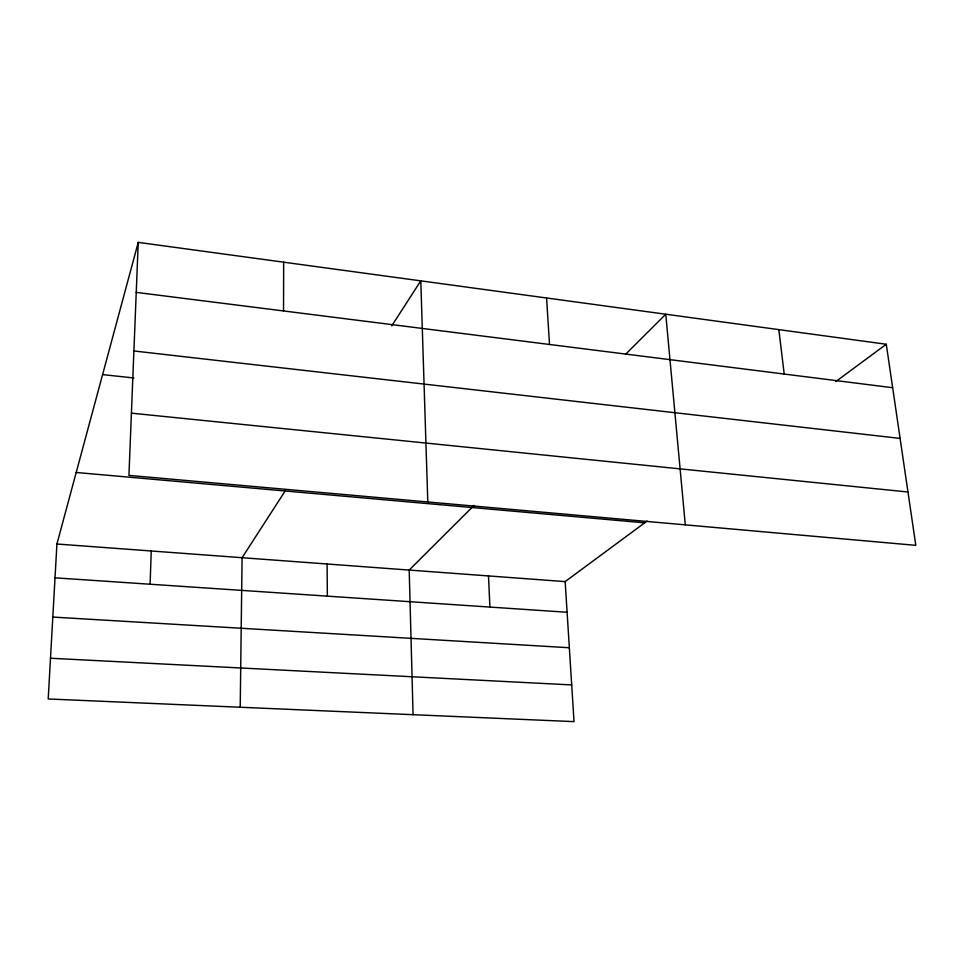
<?xml version="1.0" encoding="UTF-8"?>
<svg xmlns="http://www.w3.org/2000/svg" width="964" height="964" viewBox="0 0 964 964"><rect width="100%" height="100%" fill="white"/><g stroke="black" fill="none" stroke-linecap="round" stroke-linejoin="round"><path stroke-width="1.45" d="M283.524 310.95L283.669 262.184M240.217 707.251L242.085 557.71L285.151 490.989M150.107 584.232L151.24 550.986M138.238 242.374L128.935 475.397L915.8 545.347L886.278 344.256L138.238 242.374L56.924 544.009L48.2 698.972L574.026 721.626L565.157 581.605L647.085 521.054M391.758 325.82L420.786 280.861L427.799 501.967M474.023 505.425L409.194 570.073L413.074 714.698M625.503 354.366L665.763 314.228L685.296 524.85M835.824 381.551L886.278 344.256M50.489 658.243L571.7 684.922M52.815 617.068L569.338 647.748M55.02 577.834L567.097 612.261M56.924 544.009L565.157 581.605M76.204 472.481L644.687 522.825M131.417 413.158L907.968 492.002M102.594 374.598L133.815 377.984M133.9 350.968L900.099 438.415M136.237 292.381L892.652 387.721M778.84 329.628L784.202 374.044M546.576 297.997L549.516 344.473M488.495 575.942L489.905 607.067M327.097 564L327.35 596.138"/></g></svg>
